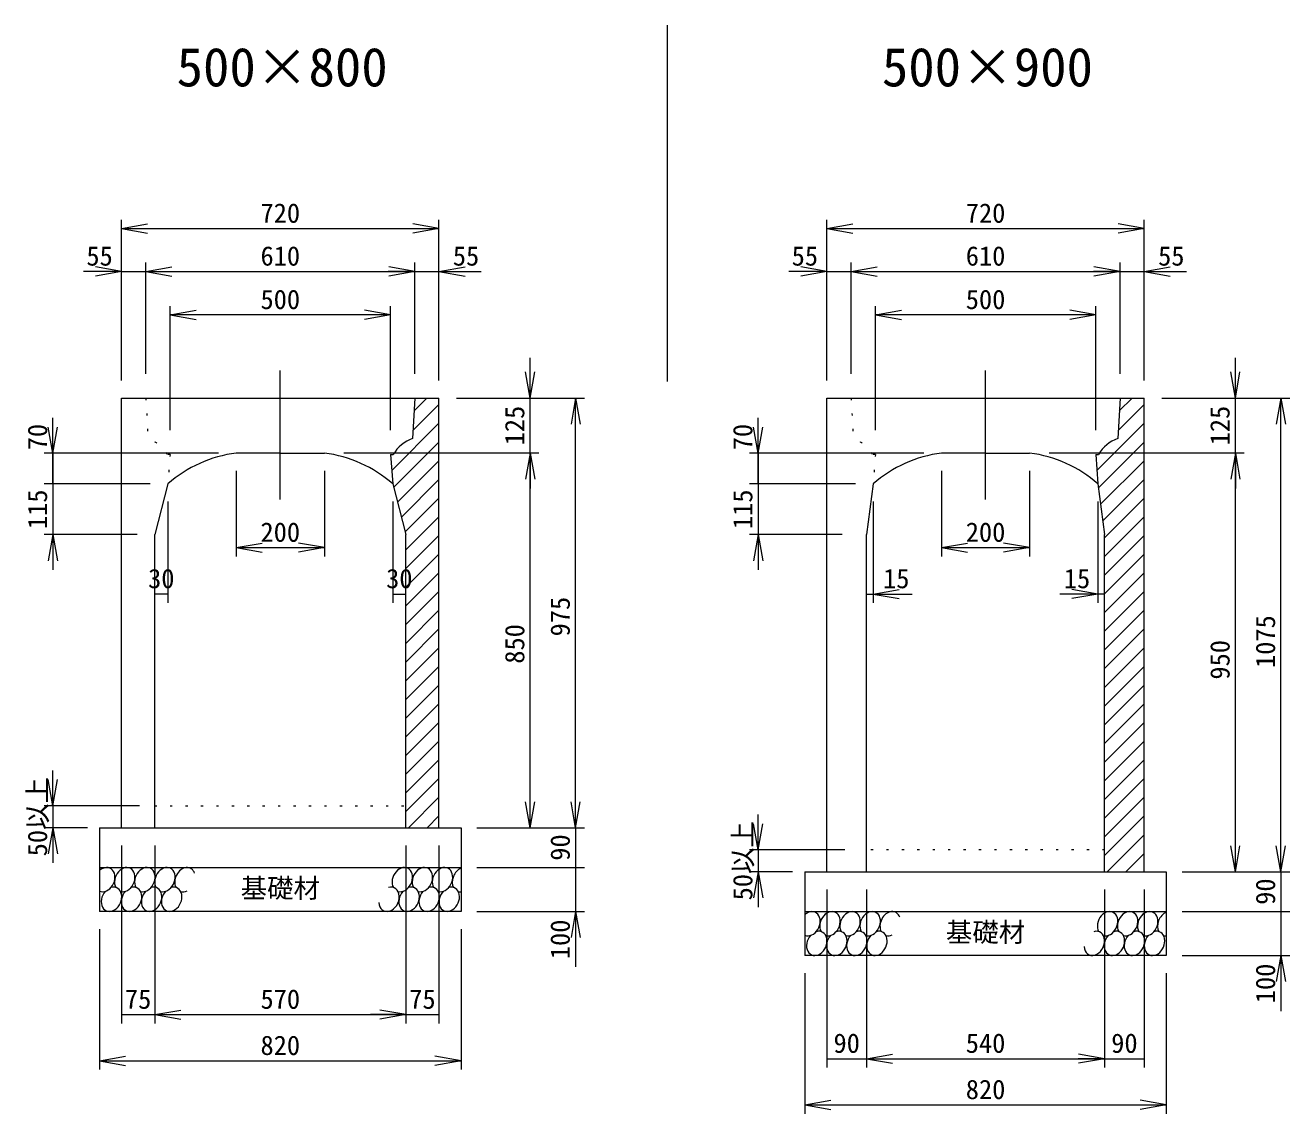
# Model space of a CAD drawing. Units: millimetres, scale not verified. Extents: x 2577 to 21887, y 2787 to 16449.
# Drawn here: x 8036 to 10905, y 7207 to 9676 of the extents above; entities that cross this region are included whole.
import ezdxf
from ezdxf.enums import TextEntityAlignment as Align

# ---------------------------------------------------------------- set-up
doc = ezdxf.new("R2010")
doc.units = ezdxf.units.MM
doc.header["$LTSCALE"] = 20
doc.linetypes.add('DOTTED', pattern=[1.75, 0.25, -1.5])
doc.layers.add('Layer1', color=4, linetype='Continuous', lineweight=18)
doc.styles.add('ＭＳ ゴシック-5.0-0.0', font='')
doc.styles.get('ＭＳ ゴシック-5.0-0.0').set_extended_font_data('ＭＳ ゴシック-5.0-0.0')

msp = doc.modelspace()

# ---------------------------------------------------------------- linework, layer by layer
at = {"layer": 'Layer1'}
for p, q in [((9492.59, 9676.31), (9492.59, 8867.74)), ((8254.68, 8870.58), (8254.68, 9235.02)), ((8254.68, 9215.02), (8313.77, 9225.44)), ((8254.68, 9215.02), (8974.68, 9215.02)), ((8254.68, 9215.02), (8313.77, 9204.6)), ((8974.68, 9215.02), (8915.6, 9225.44)), ((8974.68, 9215.02), (8915.6, 9204.6)), ((8974.68, 8870.58), (8974.68, 9235.02)), ((9854.68, 8870.58), (9854.68, 9235.02)), ((9854.68, 9215.02), (9913.77, 9225.44)), ((9854.68, 9215.02), (10574.68, 9215.02)), ((9854.68, 9215.02), (9913.77, 9204.6)), ((10574.68, 9215.02), (10515.6, 9225.44)), ((10574.68, 9215.02), (10515.6, 9204.6)), ((10574.68, 8870.58), (10574.68, 9235.02)), ((8254.68, 9117.78), (8195.6, 9128.2)), ((8309.68, 8885.58), (8309.68, 9137.78)), ((8309.68, 9117.78), (8368.77, 9128.2)), ((8309.68, 9117.78), (8368.77, 9128.2)), ((8919.68, 9117.78), (8860.6, 9128.2)), ((8919.68, 9117.78), (8860.6, 9128.2)), ((8919.68, 8885.58), (8919.68, 9137.78)), ((8974.68, 9117.78), (9033.77, 9128.2)), ((9854.68, 9117.78), (9795.6, 9128.2)), ((9909.68, 8885.58), (9909.68, 9137.78)), ((9909.68, 9117.78), (9968.77, 9128.2)), ((9909.68, 9117.78), (9968.77, 9128.2)), ((10519.68, 9117.78), (10460.6, 9128.2)), ((10519.68, 9117.78), (10460.6, 9128.2)), ((10519.68, 8885.58), (10519.68, 9137.78)), ((10574.68, 9117.78), (10633.77, 9128.2)), ((8254.68, 9117.78), (8168.44, 9117.78)), ((8254.68, 9117.78), (8195.6, 9107.37)), ((8254.68, 9117.78), (8309.68, 9117.78)), ((8309.68, 9117.78), (8368.77, 9107.37)), ((8309.68, 9117.78), (8369.68, 9117.78)), ((8309.68, 9117.78), (8919.68, 9117.78)), ((8309.68, 9117.78), (8368.77, 9107.37)), ((8919.68, 9117.78), (8859.68, 9117.78)), ((8919.68, 9117.78), (8860.6, 9107.37)), ((8919.68, 9117.78), (8860.6, 9107.37)), ((8919.68, 9117.78), (8974.68, 9117.78)), ((8974.68, 9117.78), (9033.77, 9107.37)), ((8974.68, 9117.78), (9070.61, 9117.78)), ((9854.68, 9117.78), (9768.44, 9117.78)), ((9854.68, 9117.78), (9795.6, 9107.37)), ((9854.68, 9117.78), (9909.68, 9117.78)), ((9909.68, 9117.78), (9968.77, 9107.37)), ((9909.68, 9117.78), (9969.68, 9117.78)), ((9909.68, 9117.78), (10519.68, 9117.78)), ((9909.68, 9117.78), (9968.77, 9107.37)), ((10519.68, 9117.78), (10459.68, 9117.78)), ((10519.68, 9117.78), (10460.6, 9107.37)), ((10519.68, 9117.78), (10460.6, 9107.37)), ((10519.68, 9117.78), (10574.68, 9117.78)), ((10574.68, 9117.78), (10633.77, 9107.37)), ((10574.68, 9117.78), (10670.61, 9117.78)), ((8364.68, 8757.58), (8364.68, 9039.15)), ((8864.68, 8757.58), (8864.68, 9039.15)), ((9964.68, 8757.58), (9964.68, 9039.15)), ((10464.68, 8757.58), (10464.68, 9039.15)), ((8364.68, 9019.15), (8423.77, 9029.57)), ((8864.68, 9019.15), (8364.68, 9019.15)), ((8364.68, 9019.15), (8423.77, 9008.73)), ((8864.68, 9019.15), (8805.6, 9029.57)), ((8864.68, 9019.15), (8805.6, 9008.73)), ((9964.68, 9019.15), (10023.77, 9029.57)), ((10464.68, 9019.15), (9964.68, 9019.15)), ((9964.68, 9019.15), (10023.77, 9008.73)), ((10464.68, 9019.15), (10405.6, 9029.57)), ((10464.68, 9019.15), (10405.6, 9008.73)), ((9181.48, 8705.58), (9181.48, 8921.79)), ((10781.48, 8705.58), (10781.48, 8921.79)), ((8614.68, 8600.27), (8614.68, 8892.74)), ((10214.68, 8600.27), (10214.68, 8892.74)), ((9181.48, 8830.58), (9171.06, 8889.67)), ((9181.48, 8830.58), (9191.9, 8889.67)), ((10781.48, 8830.58), (10771.06, 8889.67)), ((10781.48, 8830.58), (10791.9, 8889.67)), ((8254.68, 8830.58), (8919.68, 8830.58)), ((8254.68, 7855.58), (8254.68, 8830.58)), ((8919.68, 8830.58), (8914.68, 8738.36)), ((8915.67, 8756.57), (8974.68, 8815.58)), ((8918.1, 8801.43), (8947.26, 8830.58)), ((8919.68, 8830.58), (8974.68, 8830.58)), ((8974.68, 7855.58), (8974.68, 8830.58)), ((9014.68, 8830.58), (9201.48, 8830.58)), ((9054.68, 8830.58), (9304.69, 8830.58)), ((9284.69, 8830.58), (9274.27, 8771.49)), ((9284.69, 8830.58), (9295.11, 8771.49)), ((9284.69, 7855.58), (9284.69, 8830.58)), ((9854.68, 8830.58), (10519.68, 8830.58)), ((9854.68, 7755.58), (9854.68, 8830.58)), ((10519.68, 8830.58), (10514.68, 8738.36)), ((10515.67, 8756.57), (10574.68, 8815.58)), ((10518.1, 8801.43), (10547.26, 8830.58)), ((10519.68, 8830.58), (10574.68, 8830.58)), ((10574.68, 7755.58), (10574.68, 8830.58)), ((10614.68, 8830.58), (10801.48, 8830.58)), ((10654.68, 8830.58), (10904.69, 8830.58)), ((10884.69, 8830.58), (10874.27, 8771.49)), ((10884.69, 8830.58), (10895.11, 8771.49)), ((10884.69, 7755.58), (10884.69, 8830.58)), ((8098.85, 8705.58), (8098.85, 8785.58)), ((9698.85, 8705.58), (9698.85, 8785.58)), ((8098.85, 8705.58), (8088.43, 8764.67)), ((8098.85, 8705.58), (8109.27, 8764.67)), ((8867.42, 8665.89), (8974.68, 8773.16)), ((9698.85, 8705.58), (9688.43, 8764.67)), ((9698.85, 8705.58), (9709.27, 8764.67)), ((10467.42, 8665.89), (10574.68, 8773.16)), ((8871.72, 8627.77), (8974.68, 8730.73)), ((10471.72, 8627.77), (10574.68, 8730.73)), ((8474.68, 8705.58), (8078.85, 8705.58)), ((8098.85, 8635.58), (8098.85, 8715.58)), ((8098.85, 8705.58), (8098.85, 8635.58)), ((8614.68, 8705.58), (8514.68, 8705.58)), ((8614.68, 8705.58), (8714.68, 8705.58)), ((9201.48, 8705.58), (8758.89, 8705.58)), ((8864.68, 8702.58), (8871.01, 8702.58)), ((8864.68, 8702.58), (8869.68, 8635.58)), ((9181.48, 8705.58), (9171.06, 8646.49)), ((9181.48, 8705.58), (9171.06, 8646.49)), ((9181.48, 8705.58), (9191.9, 8646.49)), ((9181.48, 8705.58), (9181.48, 8625.58)), ((9181.48, 8705.58), (9191.9, 8646.49)), ((9181.48, 7855.58), (9181.48, 8705.58)), ((10074.68, 8705.58), (9678.85, 8705.58)), ((9698.85, 8635.58), (9698.85, 8715.58)), ((9698.85, 8705.58), (9698.85, 8635.58)), ((10214.68, 8705.58), (10114.68, 8705.58)), ((10214.68, 8705.58), (10314.68, 8705.58)), ((10801.48, 8705.58), (10358.89, 8705.58)), ((10464.68, 8702.58), (10471.01, 8702.58)), ((10464.68, 8702.58), (10469.68, 8635.58)), ((10781.48, 8705.58), (10771.06, 8646.49)), ((10781.48, 8705.58), (10771.06, 8646.49)), ((10781.48, 8705.58), (10791.9, 8646.49)), ((10781.48, 8705.58), (10781.48, 8625.58)), ((10781.48, 8705.58), (10791.9, 8646.49)), ((10781.48, 7755.58), (10781.48, 8705.58)), ((8514.68, 8665.58), (8514.68, 8471.11)), ((8714.68, 8665.58), (8714.68, 8471.11)), ((8880.5, 8594.12), (8974.68, 8688.3)), ((10114.68, 8665.58), (10114.68, 8471.11)), ((10314.68, 8665.58), (10314.68, 8471.11)), ((10475.72, 8589.34), (10574.68, 8688.3)), ((8319.68, 8635.58), (8078.85, 8635.58)), ((8098.85, 8635.58), (8098.85, 8520.58)), ((8359.68, 8635.58), (8329.68, 8520.58)), ((8869.68, 8635.58), (8899.68, 8520.58)), ((8889.28, 8560.47), (8974.68, 8645.88)), ((9919.68, 8635.58), (9678.85, 8635.58)), ((9698.85, 8635.58), (9698.85, 8520.58)), ((9959.68, 8635.58), (9944.68, 8520.58)), ((10469.68, 8635.58), (10484.68, 8520.58)), ((10480.61, 8551.8), (10574.68, 8645.88)), ((8359.68, 8595.58), (8359.68, 8365.76)), ((8869.68, 8595.58), (8869.68, 8365.76)), ((8899.68, 8528.45), (8974.68, 8603.45)), ((9959.68, 8595.58), (9959.68, 8365.76)), ((10469.68, 8595.58), (10469.68, 8365.76)), ((10484.68, 8513.45), (10574.68, 8603.45)), ((8899.68, 8486.02), (8974.68, 8561.02)), ((10484.68, 8471.02), (10574.68, 8561.02)), ((8289.68, 8520.58), (8078.85, 8520.58)), ((8098.85, 8520.58), (8088.43, 8461.49)), ((8098.85, 8520.58), (8109.27, 8461.49)), ((8098.85, 8520.58), (8098.85, 8440.58)), ((8329.68, 7855.58), (8329.68, 8520.58)), ((8899.68, 7855.58), (8899.68, 8520.58)), ((9889.68, 8520.58), (9678.85, 8520.58)), ((9698.85, 8520.58), (9688.43, 8461.49)), ((9698.85, 8520.58), (9709.27, 8461.49)), ((9698.85, 8520.58), (9698.85, 8440.58)), ((9944.68, 7755.58), (9944.68, 8520.58)), ((10484.68, 7755.58), (10484.68, 8520.58)), ((8514.68, 8491.11), (8573.77, 8501.53)), ((8514.68, 8491.11), (8714.68, 8491.11)), ((8514.68, 8491.11), (8573.77, 8480.69)), ((8714.68, 8491.11), (8655.6, 8501.53)), ((8714.68, 8491.11), (8655.6, 8480.69)), ((8899.68, 8443.6), (8974.68, 8518.6)), ((10114.68, 8491.11), (10173.77, 8501.53)), ((10114.68, 8491.11), (10314.68, 8491.11)), ((10114.68, 8491.11), (10173.77, 8480.69)), ((10314.68, 8491.11), (10255.6, 8501.53)), ((10314.68, 8491.11), (10255.6, 8480.69)), ((10484.68, 8428.6), (10574.68, 8518.6)), ((8899.68, 8401.17), (8974.68, 8476.17)), ((10484.68, 8386.17), (10574.68, 8476.17)), ((8899.68, 8358.74), (8974.68, 8433.74)), ((10484.68, 8343.74), (10574.68, 8433.74)), ((8359.68, 8385.76), (8329.68, 8385.76)), ((8869.68, 8385.76), (8899.68, 8385.76)), ((8899.68, 8316.32), (8974.68, 8391.32)), ((9944.68, 8385.76), (10048.09, 8385.76)), ((9959.68, 8385.76), (10018.77, 8396.18)), ((9959.68, 8385.76), (10018.77, 8375.34)), ((10484.68, 8385.76), (10383.15, 8385.76)), ((10469.68, 8385.76), (10410.6, 8396.18)), ((10469.68, 8385.76), (10410.6, 8375.34)), ((10484.68, 8301.32), (10574.68, 8391.32)), ((8899.68, 8273.89), (8974.68, 8348.89)), ((10484.68, 8258.89), (10574.68, 8348.89)), ((8899.68, 8231.47), (8974.68, 8306.47)), ((10484.68, 8216.47), (10574.68, 8306.47)), ((8899.68, 8189.04), (8974.68, 8264.04)), ((10484.68, 8174.04), (10574.68, 8264.04)), ((8899.68, 8146.61), (8974.68, 8221.61)), ((10484.68, 8131.61), (10574.68, 8221.61)), ((8899.68, 8104.19), (8974.68, 8179.19)), ((10484.68, 8089.19), (10574.68, 8179.19)), ((8899.68, 8061.76), (8974.68, 8136.76)), ((10484.68, 8046.76), (10574.68, 8136.76)), ((8899.68, 8019.33), (8974.68, 8094.33)), ((10484.68, 8004.33), (10574.68, 8094.33)), ((8899.68, 7976.91), (8974.68, 8051.91)), ((10484.68, 7961.91), (10574.68, 8051.91)), ((8899.68, 7934.48), (8974.68, 8009.48)), ((10484.68, 7919.48), (10574.68, 8009.48)), ((8098.85, 7905.58), (8098.85, 7985.58)), ((8098.85, 7905.58), (8088.43, 7964.67)), ((8098.85, 7905.58), (8109.27, 7964.67)), ((8899.68, 7892.05), (8974.68, 7967.05)), ((10484.68, 7877.05), (10574.68, 7967.05)), ((8905.64, 7855.58), (8974.68, 7924.63)), ((10484.68, 7834.63), (10574.68, 7924.63)), ((8295.32, 7905.58), (8078.85, 7905.58)), ((8098.85, 7905.58), (8098.85, 7855.58)), ((9181.48, 7855.58), (9171.06, 7914.67)), ((9181.48, 7855.58), (9191.9, 7914.67)), ((9284.69, 7855.58), (9274.27, 7914.67)), ((9284.69, 7855.58), (9295.11, 7914.67)), ((8948.06, 7855.58), (8974.68, 7882.2)), ((9698.85, 7805.58), (9688.43, 7864.67)), ((9698.85, 7805.58), (9698.85, 7885.58)), ((9698.85, 7805.58), (9709.27, 7864.67)), ((10484.68, 7792.2), (10574.68, 7882.2)), ((8176.93, 7855.58), (8078.85, 7855.58)), ((8098.85, 7855.58), (8088.43, 7796.49)), ((8098.85, 7855.58), (8109.27, 7796.49)), ((8098.85, 7855.58), (8098.85, 7775.58)), ((8204.68, 7855.58), (9024.68, 7855.58)), ((8204.68, 7855.58), (8204.68, 7665.58)), ((9024.68, 7855.58), (9024.68, 7665.58)), ((9060.67, 7855.58), (9304.69, 7855.58)), ((9284.69, 7855.58), (9284.69, 7765.58)), ((10490.49, 7755.58), (10574.68, 7839.78)), ((8254.68, 7815.58), (8254.68, 7411.52)), ((8329.68, 7815.58), (8329.68, 7411.52)), ((8899.68, 7815.58), (8899.68, 7411.52)), ((8974.68, 7815.58), (8974.68, 7411.52)), ((9895.32, 7805.58), (9678.85, 7805.58)), ((9698.85, 7805.58), (9698.85, 7755.58)), ((10781.48, 7755.58), (10771.06, 7814.67)), ((10781.48, 7755.58), (10791.9, 7814.67)), ((10884.69, 7755.58), (10874.27, 7814.67)), ((10884.69, 7755.58), (10895.11, 7814.67)), ((10532.92, 7755.58), (10574.68, 7797.35)), ((8204.68, 7765.58), (9024.68, 7765.58)), ((9060.67, 7765.58), (9304.69, 7765.58)), ((9284.69, 7765.58), (9284.69, 7685.58)), ((9284.69, 7765.58), (9284.69, 7665.58)), ((9284.69, 7765.58), (9284.69, 7685.58)), ((9776.93, 7755.58), (9678.85, 7755.58)), ((9698.85, 7755.58), (9688.43, 7696.49)), ((9698.85, 7755.58), (9709.27, 7696.49)), ((9698.85, 7755.58), (9698.85, 7675.58)), ((9804.68, 7755.58), (10624.68, 7755.58)), ((9804.68, 7755.58), (9804.68, 7565.58)), ((10624.68, 7755.58), (10624.68, 7565.58)), ((10660.67, 7755.58), (10904.69, 7755.58)), ((10884.69, 7755.58), (10884.69, 7665.58)), ((9854.68, 7715.58), (9854.68, 7311.52)), ((9944.68, 7715.58), (9944.68, 7311.52)), ((10484.68, 7715.58), (10484.68, 7311.52)), ((10574.68, 7715.58), (10574.68, 7311.52)), ((9024.68, 7665.58), (8204.68, 7665.58)), ((9060.67, 7665.58), (9304.69, 7665.58)), ((9284.69, 7665.58), (9274.27, 7606.49)), ((9284.69, 7665.58), (9295.11, 7606.49)), ((9284.69, 7665.58), (9284.69, 7539.68)), ((9804.68, 7665.58), (10624.68, 7665.58)), ((10660.67, 7665.58), (10904.69, 7665.58)), ((10884.69, 7665.58), (10884.69, 7585.58)), ((10884.69, 7665.58), (10884.69, 7565.58)), ((10884.69, 7665.58), (10884.69, 7585.58)), ((8204.68, 7625.58), (8204.68, 7306.62)), ((9024.68, 7625.58), (9024.68, 7306.62)), ((10624.68, 7565.58), (9804.68, 7565.58)), ((10660.67, 7565.58), (10904.69, 7565.58)), ((10884.69, 7565.58), (10874.27, 7506.49)), ((10884.69, 7565.58), (10895.11, 7506.49)), ((10884.69, 7565.58), (10884.69, 7439.68)), ((9804.68, 7525.58), (9804.68, 7206.62)), ((10624.68, 7525.58), (10624.68, 7206.62)), ((8254.68, 7431.52), (8329.68, 7431.52)), ((8329.68, 7431.52), (8388.77, 7441.94)), ((8329.68, 7431.52), (8899.68, 7431.52)), ((8329.68, 7431.52), (8388.77, 7421.1)), ((8899.68, 7431.52), (8819.68, 7431.52)), ((8899.68, 7431.52), (8840.6, 7441.94)), ((8899.68, 7431.52), (8840.6, 7441.94)), ((8899.68, 7431.52), (8840.6, 7421.1)), ((8899.68, 7431.52), (8840.6, 7421.1)), ((8899.68, 7431.52), (8974.68, 7431.52)), ((8204.68, 7326.62), (8263.77, 7337.03)), ((8204.68, 7326.62), (9024.68, 7326.62)), ((8204.68, 7326.62), (8263.77, 7316.2)), ((9024.68, 7326.62), (8965.6, 7337.03)), ((9024.68, 7326.62), (8965.6, 7316.2)), ((9854.68, 7331.52), (9944.68, 7331.52)), ((9944.68, 7331.52), (10003.77, 7341.94)), ((9944.68, 7331.52), (10003.77, 7341.94)), ((9944.68, 7331.52), (10484.68, 7331.52)), ((9944.68, 7331.52), (10003.77, 7321.1)), ((9944.68, 7331.52), (10003.77, 7321.1)), ((9944.68, 7331.52), (10004.68, 7331.52)), ((10484.68, 7331.52), (10424.68, 7331.52)), ((10484.68, 7331.52), (10425.6, 7341.94)), ((10484.68, 7331.52), (10425.6, 7341.94)), ((10484.68, 7331.52), (10425.6, 7321.1)), ((10484.68, 7331.52), (10425.6, 7321.1)), ((10484.68, 7331.52), (10574.68, 7331.52)), ((9804.68, 7226.62), (9863.77, 7237.03)), ((10624.68, 7226.62), (10565.6, 7237.03)), ((9804.68, 7226.62), (10624.68, 7226.62)), ((9804.68, 7226.62), (9863.77, 7216.2)), ((10624.68, 7226.62), (10565.6, 7216.2))]:
    msp.add_line(p, q, dxfattribs=at)
at = {"layer": 'Layer1', "linetype": 'DOTTED', "lineweight": 13}
for p, q in [((8309.68, 8830.58), (8314.68, 8738.36)), ((9909.68, 8830.58), (9914.68, 8738.36)), ((8364.68, 8702.58), (8358.36, 8702.58)), ((8364.68, 8702.58), (8359.68, 8635.58)), ((9964.68, 8702.58), (9958.36, 8702.58)), ((9964.68, 8702.58), (9959.68, 8635.58)), ((8329.68, 7905.58), (8899.68, 7905.58)), ((10484.68, 7805.58), (9944.68, 7805.58))]:
    msp.add_line(p, q, dxfattribs=at)
for centre in [(8289.09, 8662.56), (9889.09, 8662.56)]:
    msp.add_arc(centre, 80, 30.01756, 71.34006, dxfattribs=at)
at = {"layer": 'Layer1'}
for centre, radius, start, end in [((8940.28, 8662.56), 80, 108.65994, 149.98244), ((10540.28, 8662.56), 80, 108.65994, 149.98244), ((8550.2, 8420.32), 287.46, 97.09792, 131.51118), ((8679.16, 8420.32), 287.46, 48.48882, 82.90208), ((10150.2, 8420.32), 287.46, 97.09792, 131.51118), ((10279.16, 8420.32), 287.46, 48.48882, 82.90208)]:
    msp.add_arc(centre, radius, start, end, dxfattribs=at)
for centre, start_param, end_param in [((8216.31, 7737.76), 3.1641089, 7.3535633), ((8261.83, 7737.76), 3.2518953, 8.9063261), ((8307.36, 7737.76), 3.2518953, 8.9063261), ((8352.88, 7737.76), 3.2518953, 8.9063261), ((8398.41, 7737.76), 5.610227, 8.9063261), ((8891.55, 7737.76), 3.2518953, 8.9063261), ((8937.07, 7737.76), 3.2518953, 8.9063261), ((8982.6, 7737.76), 3.2518953, 8.9063261), ((9028.12, 7737.76), 0.6949414, 2.6231408), ((8231.69, 7693.1), 1.1965976, 6.8860585), ((8277.21, 7693.1), 1.1965976, 6.8860585), ((8322.74, 7693.1), 1.1965976, 6.8860585), ((8368.26, 7693.1), 1.1965976, 6.8860585), ((8861.4, 7693.1), 2.1791837, 6.8860585), ((8906.93, 7693.1), 1.1965976, 6.8860585), ((8952.45, 7693.1), 1.1965976, 6.8860585), ((8997.98, 7693.1), 1.1965976, 6.8860585), ((8398.41, 7737.76), 3.2518953, 3.8893366), ((9028.12, 7737.76), 3.2518953, 3.5395455), ((9816.31, 7637.76), 3.1641089, 7.3535633), ((9861.83, 7637.76), 3.2518953, 8.9063261), ((9907.36, 7637.76), 3.2518953, 8.9063261), ((9952.88, 7637.76), 3.2518953, 8.9063261), ((9998.41, 7637.76), 5.610227, 8.9063261), ((10491.55, 7637.76), 3.2518953, 8.9063261), ((10537.07, 7637.76), 3.2518953, 8.9063261), ((10582.6, 7637.76), 3.2518953, 8.9063261), ((10628.12, 7637.76), 0.6949414, 2.6231408), ((9831.69, 7593.1), 1.1965976, 6.8860585), ((9877.21, 7593.1), 1.1965976, 6.8860585), ((9922.74, 7593.1), 1.1965976, 6.8860585), ((9968.26, 7593.1), 1.1965976, 6.8860585), ((9998.41, 7637.76), 3.2518953, 3.8893366), ((10461.4, 7593.1), 2.1791837, 6.8860585), ((10506.93, 7593.1), 1.1965976, 6.8860585), ((10552.45, 7593.1), 1.1965976, 6.8860585), ((10597.98, 7593.1), 1.1965976, 6.8860585), ((10628.12, 7637.76), 3.2518953, 3.5395455)]:
    msp.add_ellipse(centre, major_axis=(12.08, 25.9), ratio=0.766667, start_param=start_param, end_param=end_param, dxfattribs=at)

# ---------------------------------------------------------------- texts
at = {"layer": 'Layer1', "color": 7, "style": 'ＭＳ ゴシック-5.0-0.0'}
for s, p in [('500×800', (8618.9, 9625.62)), ('500×900', (10218.9, 9625.62))]:
    msp.add_text(s, height=87.98, dxfattribs=at).set_placement(p, align=Align.TOP_CENTER)
for s, p in [('720', (8614.68, 9215.02)), ('720', (10214.68, 9215.02)), ('55', (8204.74, 9117.78)), ('610', (8614.68, 9117.78)), ('55', (9036.05, 9117.78)), ('55', (9804.74, 9117.78)), ('610', (10214.68, 9117.78)), ('55', (10636.05, 9117.78)), ('500', (8614.68, 9019.15)), ('500', (10214.68, 9019.15)), ('200', (8614.68, 8491.11)), ('200', (10214.68, 8491.11)), ('30', (8344.68, 8385.76)), ('30', (8884.68, 8385.76)), ('15', (10012.08, 8385.76)), ('15', (10422.15, 8385.76)), ('基礎材', (8614.68, 7683.42)), ('基礎材', (10214.68, 7583.42)), ('75', (8292.18, 7431.52)), ('570', (8614.68, 7431.52)), ('75', (8937.18, 7431.52)), ('820', (8614.68, 7326.62)), ('90', (9899.68, 7331.52)), ('540', (10214.68, 7331.52)), ('90', (10529.68, 7331.52)), ('820', (10214.68, 7226.62))]:
    msp.add_text(s, height=43.99, dxfattribs=at).set_placement(p, align=Align.BOTTOM_CENTER)
for s, p in [('125', (9181.48, 8768.08)), ('125', (10781.48, 8768.08)), ('70', (8098.85, 8741.91)), ('70', (9698.85, 8741.91)), ('115', (8098.85, 8578.08)), ('115', (9698.85, 8578.08)), ('975', (9284.69, 8334.58)), ('1075', (10884.69, 8277.81)), ('850', (9181.48, 8272.65)), ('950', (10781.48, 8236.53)), ('50以上', (8098.85, 7880.58)), ('50以上', (9698.85, 7780.58)), ('90', (9284.69, 7810.58)), ('90', (10884.69, 7710.58)), ('100', (9284.69, 7602.23)), ('100', (10884.69, 7502.23))]:
    msp.add_text(s, height=43.99, rotation=90, dxfattribs=at).set_placement(p, align=Align.BOTTOM_CENTER)

doc.saveas('drawing.dxf')
